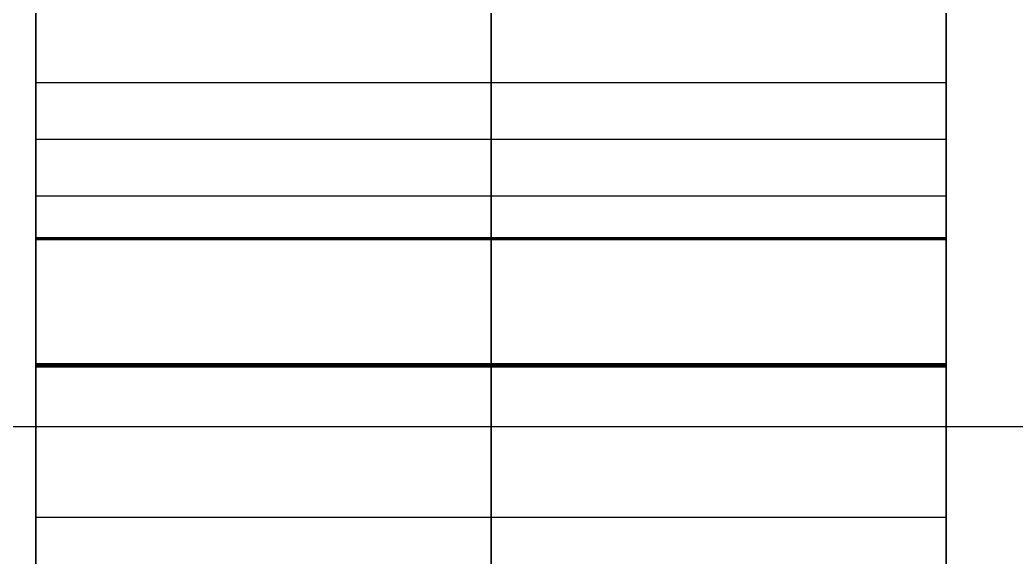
# Model space of a CAD drawing. Header units: millimetres. Extents: x -85 to 1059, y -155 to 155.
# Drawn here: x 1000.39 to 1007.5, y -30.93 to -27.09 of the extents above; entities that cross this region are included whole.
import ezdxf

# ---------------------------------------------------------------- set-up
doc = ezdxf.new("R2010")
doc.units = ezdxf.units.MM
doc.header["$MEASUREMENT"] = 0
doc.layers.add('Default', color=7, linetype='Continuous', true_color=0x000000)

msp = doc.modelspace()

# ---------------------------------------------------------------- linework, layer by layer
at = {"layer": 'Default'}
for points, degree, knots in [([(1000.5, 0.0018, 150.0005), (1000.5, 82.8446, 150.0005), (1000.5, 150.0018, 82.8432), (1000.5, 150.0018, 0.0004), (1000.5, 150.0018, -82.8427), (1000.5, 82.8446, -150), (1000.5, 0.0018, -150), (1000.5, -82.8411, -150), (1000.5, -149.9983, -82.8427), (1000.5, -149.9983, 0.0004), (1000.5, -149.9983, 82.8432), (1000.5, -82.8411, 150.0005), (1000.5, 0.0018, 150.0005)], 3, [-5, -5, -5, -5, -4, -4, -4, -3, -3, -3, -2, -2, -2, -1, -1, -1, -1]), ([(1000.5, 0.3488, 139.7504), (1000.5, -76.9709, 139.7504), (1000.5, -139.6511, 77.0702), (1000.5, -139.6511, -0.2498), (1000.5, -139.6511, -77.5699), (1000.5, -76.9709, -140.2497), (1000.5, 0.3488, -140.2497), (1000.5, 77.6689, -140.2497), (1000.5, 140.349, -77.5699), (1000.5, 140.349, -0.2498), (1000.5, 140.349, 77.0702), (1000.5, 77.6689, 139.7504), (1000.5, 0.3488, 139.7504)], 3, [20636, 20636, 20636, 20636, 20637, 20637, 20637, 20638, 20638, 20638, 20639, 20639, 20639, 20640, 20640, 20640, 20640]), ([(1007, 0.3488, 139.7504), (1007, -76.9709, 139.7504), (1007, -139.6511, 77.0702), (1007, -139.6511, -0.2498), (1007, -139.6511, -77.5699), (1007, -76.9709, -140.2497), (1007, 0.3488, -140.2497), (1007, 77.6689, -140.2497), (1007, 140.349, -77.5699), (1007, 140.349, -0.2498), (1007, 140.349, 77.0702), (1007, 77.6689, 139.7504), (1007, 0.3488, 139.7504)], 3, [20636, 20636, 20636, 20636, 20637, 20637, 20637, 20638, 20638, 20638, 20639, 20639, 20639, 20640, 20640, 20640, 20640]), ([(1000.5, 0.0018, 140.0004), (1000.5, -77.318, 140.0004), (1000.5, -139.9981, 77.3202), (1000.5, -139.9981, 0.0002), (1000.5, -139.9981, -77.3199), (1000.5, -77.318, -139.9997), (1000.5, 0.0018, -139.9997), (1000.5, 77.3215, -139.9997), (1000.5, 140.002, -77.3199), (1000.5, 140.002, 0.0002), (1000.5, 140.002, 77.3202), (1000.5, 77.3215, 140.0004), (1000.5, 0.0018, 140.0004)], 3, [-1, -1, -1, -1, 0, 0, 0, 1, 1, 1, 2, 2, 2, 3, 3, 3, 3]), ([(1003.75, 0.0018, 140.0004), (1003.75, -77.318, 140.0004), (1003.75, -139.9981, 77.3202), (1003.75, -139.9981, 0.0002), (1003.75, -139.9981, -77.3199), (1003.75, -77.318, -139.9997), (1003.75, 0.0018, -139.9997), (1003.75, 77.3215, -139.9997), (1003.75, 140.002, -77.3199), (1003.75, 140.002, 0.0002), (1003.75, 140.002, 77.3202), (1003.75, 77.3215, 140.0004), (1003.75, 0.0018, 140.0004)], 3, [-1, -1, -1, -1, 0, 0, 0, 1, 1, 1, 2, 2, 2, 3, 3, 3, 3]), ([(1007, 0.0018, 140.0004), (1007, -77.318, 140.0004), (1007, -139.9981, 77.3202), (1007, -139.9981, 0.0002), (1007, -139.9981, -77.3199), (1007, -77.318, -139.9997), (1007, 0.0018, -139.9997), (1007, 77.3215, -139.9997), (1007, 140.002, -77.3199), (1007, 140.002, 0.0002), (1007, 140.002, 77.3202), (1007, 77.3215, 140.0004), (1007, 0.0018, 140.0004)], 3, [-1, -1, -1, -1, 0, 0, 0, 1, 1, 1, 2, 2, 2, 3, 3, 3, 3]), ([(1007, 124.0322, 15.6482), (1007, 116.3332, 77.2989), (1007, 63.7379, 125.0004), (1007, 0.0019, 125.0004), (1007, -17.5054, 125.0004), (1007, -34.1724, 121.4011), (1007, -49.2988, 114.9022)], 3, [595.378082, 595.378082, 595.378082, 595.378082, 596.378082, 596.378082, 596.378082, 597.378082, 597.378082, 597.378082, 597.378082]), ([(1007, -49.627, -114.76), (1007, -34.4135, -121.3481), (1007, -17.6322, -124.9994), (1007, 0.0018, -124.9994), (1007, 63.676, -124.9994), (1007, 116.2304, -77.3892), (1007, 124.0095, -15.8252)], 3, [1200.555169, 1200.555169, 1200.555169, 1200.555169, 1201.555169, 1201.555169, 1201.555169, 1202.555169, 1202.555169, 1202.555169, 1202.555169]), ([(1000.5, -26.5071, -150.8526), (1000.5, -26.5261, -150.8887), (1000.5, -26.5452, -150.9249), (1000.5, -26.5676, -150.9672), (1000.5, -26.59, -151.0096), (1000.5, -26.6127, -151.0519), (1000.5, -26.6355, -151.0942), (1000.5, -26.6586, -151.1371), (1000.5, -26.6817, -151.1799), (1000.5, -26.7048, -151.2228), (1000.5, -26.7279, -151.2657), (1000.5, -26.7514, -151.3089), (1000.5, -26.7748, -151.3521), (1000.5, -26.7985, -151.3957), (1000.5, -26.8221, -151.4392), (1000.5, -26.8459, -151.4828), (1000.5, -26.8697, -151.5264), (1000.5, -26.8939, -151.5703), (1000.5, -26.9181, -151.6142), (1000.5, -26.9426, -151.6583), (1000.5, -26.9671, -151.7024), (1000.5, -26.9914, -151.7467), (1000.5, -27.0158, -151.791), (1000.5, -27.0408, -151.8354), (1000.5, -27.0659, -151.8799), (1000.5, -27.0909, -151.9245), (1000.5, -27.116, -151.9691), (1000.5, -27.1412, -152.0141), (1000.5, -27.1664, -152.0591), (1000.5, -27.1922, -152.1042), (1000.5, -27.2179, -152.1494), (1000.5, -27.2435, -152.1947), (1000.5, -27.2691, -152.24), (1000.5, -27.2954, -152.2856), (1000.5, -27.3216, -152.3311), (1000.5, -27.3478, -152.3769), (1000.5, -27.3739, -152.4228), (1000.5, -27.4003, -152.4686), (1000.5, -27.4268, -152.5145), (1000.5, -27.4538, -152.5607), (1000.5, -27.4807, -152.6069), (1000.5, -27.5076, -152.6533), (1000.5, -27.5344, -152.6997), (1000.5, -27.5391, -152.7078), (1000.5, -27.5439, -152.7159)], 2, [10966, 10966, 10966, 10967, 10967, 10968, 10968, 10969, 10969, 10970, 10970, 10971, 10971, 10972, 10972, 10973, 10973, 10974, 10974, 10975, 10975, 10976, 10976, 10977, 10977, 10978, 10978, 10979, 10979, 10980, 10980, 10981, 10981, 10982, 10982, 10983, 10983, 10984, 10984, 10985, 10985, 10986, 10986, 10987, 10987, 10988, 10988, 10988]), ([(1000.5, -27.5439, 152.2163), (1000.5, -27.5391, 152.2081), (1000.5, -27.5344, 152.1998), (1000.5, -27.5076, 152.1537), (1000.5, -27.4807, 152.1077), (1000.5, -27.4538, 152.0615), (1000.5, -27.4268, 152.0153), (1000.5, -27.4003, 151.9691), (1000.5, -27.3739, 151.9228), (1000.5, -27.3478, 151.8772), (1000.5, -27.3216, 151.8315), (1000.5, -27.2954, 151.786), (1000.5, -27.2691, 151.7405), (1000.5, -27.2435, 151.6949), (1000.5, -27.2179, 151.6494), (1000.5, -27.1922, 151.6043), (1000.5, -27.1664, 151.5591), (1000.5, -27.1412, 151.5143), (1000.5, -27.116, 151.4695), (1000.5, -27.0909, 151.4247), (1000.5, -27.0659, 151.3799), (1000.5, -27.0408, 151.3355), (1000.5, -27.0158, 151.291), (1000.5, -26.9914, 151.2469), (1000.5, -26.9671, 151.2028), (1000.5, -26.9426, 151.1587), (1000.5, -26.9181, 151.1146), (1000.5, -26.8939, 151.0705), (1000.5, -26.8697, 151.0264), (1000.5, -26.8459, 150.983), (1000.5, -26.8221, 150.9396), (1000.5, -26.7985, 150.8963), (1000.5, -26.7748, 150.8529), (1000.5, -26.7514, 150.8095), (1000.5, -26.7279, 150.7661), (1000.5, -26.7048, 150.7234), (1000.5, -26.6817, 150.6807), (1000.5, -26.6586, 150.6377), (1000.5, -26.6355, 150.5946), (1000.5, -26.6127, 150.5521), (1000.5, -26.59, 150.5096), (1000.5, -26.5676, 150.4673), (1000.5, -26.5452, 150.4249), (1000.5, -26.5261, 150.3891), (1000.5, -26.5071, 150.3533)], 2, [20102, 20102, 20102, 20103, 20103, 20104, 20104, 20105, 20105, 20106, 20106, 20107, 20107, 20108, 20108, 20109, 20109, 20110, 20110, 20111, 20111, 20112, 20112, 20113, 20113, 20114, 20114, 20115, 20115, 20116, 20116, 20117, 20117, 20118, 20118, 20119, 20119, 20120, 20120, 20121, 20121, 20122, 20122, 20123, 20123, 20124, 20124, 20124]), ([(1007, -26.5071, -150.8526), (1007, -26.5261, -150.8887), (1007, -26.5452, -150.9249), (1007, -26.5676, -150.9672), (1007, -26.59, -151.0096), (1007, -26.6127, -151.0519), (1007, -26.6355, -151.0942), (1007, -26.6586, -151.1371), (1007, -26.6817, -151.1799), (1007, -26.7048, -151.2228), (1007, -26.7279, -151.2657), (1007, -26.7514, -151.3089), (1007, -26.7748, -151.3521), (1007, -26.7985, -151.3957), (1007, -26.8221, -151.4392), (1007, -26.8459, -151.4828), (1007, -26.8697, -151.5264), (1007, -26.8939, -151.5703), (1007, -26.9181, -151.6142), (1007, -26.9426, -151.6583), (1007, -26.9671, -151.7024), (1007, -26.9914, -151.7467), (1007, -27.0158, -151.791), (1007, -27.0408, -151.8354), (1007, -27.0659, -151.8799), (1007, -27.0909, -151.9245), (1007, -27.116, -151.9691), (1007, -27.1412, -152.0141), (1007, -27.1664, -152.0591), (1007, -27.1922, -152.1042), (1007, -27.2179, -152.1494), (1007, -27.2435, -152.1947), (1007, -27.2691, -152.24), (1007, -27.2954, -152.2856), (1007, -27.3216, -152.3311), (1007, -27.3478, -152.3769), (1007, -27.3739, -152.4228), (1007, -27.4003, -152.4686), (1007, -27.4268, -152.5145), (1007, -27.4538, -152.5607), (1007, -27.4807, -152.6069), (1007, -27.5076, -152.6533), (1007, -27.5344, -152.6997), (1007, -27.5391, -152.7078), (1007, -27.5439, -152.7159)], 2, [10966, 10966, 10966, 10967, 10967, 10968, 10968, 10969, 10969, 10970, 10970, 10971, 10971, 10972, 10972, 10973, 10973, 10974, 10974, 10975, 10975, 10976, 10976, 10977, 10977, 10978, 10978, 10979, 10979, 10980, 10980, 10981, 10981, 10982, 10982, 10983, 10983, 10984, 10984, 10985, 10985, 10986, 10986, 10987, 10987, 10988, 10988, 10988]), ([(1007, -27.5439, 152.2163), (1007, -27.5391, 152.2081), (1007, -27.5344, 152.1998), (1007, -27.5076, 152.1537), (1007, -27.4807, 152.1077), (1007, -27.4538, 152.0615), (1007, -27.4268, 152.0153), (1007, -27.4003, 151.9691), (1007, -27.3739, 151.9228), (1007, -27.3478, 151.8772), (1007, -27.3216, 151.8315), (1007, -27.2954, 151.786), (1007, -27.2691, 151.7405), (1007, -27.2435, 151.6949), (1007, -27.2179, 151.6494), (1007, -27.1922, 151.6043), (1007, -27.1664, 151.5591), (1007, -27.1412, 151.5143), (1007, -27.116, 151.4695), (1007, -27.0909, 151.4247), (1007, -27.0659, 151.3799), (1007, -27.0408, 151.3355), (1007, -27.0158, 151.291), (1007, -26.9914, 151.2469), (1007, -26.9671, 151.2028), (1007, -26.9426, 151.1587), (1007, -26.9181, 151.1146), (1007, -26.8939, 151.0705), (1007, -26.8697, 151.0264), (1007, -26.8459, 150.983), (1007, -26.8221, 150.9396), (1007, -26.7985, 150.8963), (1007, -26.7748, 150.8529), (1007, -26.7514, 150.8095), (1007, -26.7279, 150.7661), (1007, -26.7048, 150.7234), (1007, -26.6817, 150.6807), (1007, -26.6586, 150.6377), (1007, -26.6355, 150.5946), (1007, -26.6127, 150.5521), (1007, -26.59, 150.5096), (1007, -26.5676, 150.4673), (1007, -26.5452, 150.4249), (1007, -26.5261, 150.3891), (1007, -26.5071, 150.3533)], 2, [20102, 20102, 20102, 20103, 20103, 20104, 20104, 20105, 20105, 20106, 20106, 20107, 20107, 20108, 20108, 20109, 20109, 20110, 20110, 20111, 20111, 20112, 20112, 20113, 20113, 20114, 20114, 20115, 20115, 20116, 20116, 20117, 20117, 20118, 20118, 20119, 20119, 20120, 20120, 20121, 20121, 20122, 20122, 20123, 20123, 20124, 20124, 20124]), ([(1000.5, -28.3528, -152.5657), (1000.5, -28.3544, -152.5565), (1000.5, -28.356, -152.5473), (1000.5, -28.3646, -152.4942), (1000.5, -28.3733, -152.4411), (1000.5, -28.3816, -152.3886), (1000.5, -28.3899, -152.336), (1000.5, -28.3981, -152.2834), (1000.5, -28.4064, -152.2309), (1000.5, -28.4146, -152.1788), (1000.5, -28.4227, -152.1268), (1000.5, -28.4308, -152.0749), (1000.5, -28.4389, -152.0231), (1000.5, -28.4467, -151.9714), (1000.5, -28.4544, -151.9197), (1000.5, -28.462, -151.8684), (1000.5, -28.4696, -151.8171), (1000.5, -28.477, -151.7661), (1000.5, -28.4844, -151.7151), (1000.5, -28.4918, -151.6645), (1000.5, -28.4992, -151.6139), (1000.5, -28.5064, -151.5634), (1000.5, -28.5137, -151.513), (1000.5, -28.5207, -151.4625), (1000.5, -28.5278, -151.4121), (1000.5, -28.5347, -151.3623), (1000.5, -28.5416, -151.3126), (1000.5, -28.5484, -151.263), (1000.5, -28.5553, -151.2135), (1000.5, -28.5618, -151.1643), (1000.5, -28.5684, -151.115), (1000.5, -28.5749, -151.0658), (1000.5, -28.5814, -151.0166), (1000.5, -28.5878, -150.9681), (1000.5, -28.5941, -150.9196), (1000.5, -28.6003, -150.8709), (1000.5, -28.6065, -150.8222), (1000.5, -28.6125, -150.7743), (1000.5, -28.6185, -150.7263), (1000.5, -28.6246, -150.6785), (1000.5, -28.6308, -150.6307), (1000.5, -28.6364, -150.583), (1000.5, -28.6421, -150.5354), (1000.5, -28.6469, -150.495), (1000.5, -28.6516, -150.4546)], 2, [10990, 10990, 10990, 10991, 10991, 10992, 10992, 10993, 10993, 10994, 10994, 10995, 10995, 10996, 10996, 10997, 10997, 10998, 10998, 10999, 10999, 11000, 11000, 11001, 11001, 11002, 11002, 11003, 11003, 11004, 11004, 11005, 11005, 11006, 11006, 11007, 11007, 11008, 11008, 11009, 11009, 11010, 11010, 11011, 11011, 11012, 11012, 11012]), ([(1000.5, -28.6516, 149.955), (1000.5, -28.6469, 149.9954), (1000.5, -28.6421, 150.0358), (1000.5, -28.6364, 150.0833), (1000.5, -28.6308, 150.1307), (1000.5, -28.6246, 150.1787), (1000.5, -28.6185, 150.2267), (1000.5, -28.6125, 150.2748), (1000.5, -28.6065, 150.323), (1000.5, -28.6003, 150.3713), (1000.5, -28.5941, 150.4197), (1000.5, -28.5878, 150.4685), (1000.5, -28.5814, 150.5174), (1000.5, -28.5749, 150.5662), (1000.5, -28.5684, 150.6151), (1000.5, -28.5618, 150.6645), (1000.5, -28.5553, 150.7139), (1000.5, -28.5484, 150.7634), (1000.5, -28.5416, 150.813), (1000.5, -28.5347, 150.8629), (1000.5, -28.5278, 150.9128), (1000.5, -28.5207, 150.9631), (1000.5, -28.5137, 151.0134), (1000.5, -28.5064, 151.0636), (1000.5, -28.4992, 151.1139), (1000.5, -28.4918, 151.1645), (1000.5, -28.4844, 151.2152), (1000.5, -28.477, 151.2661), (1000.5, -28.4696, 151.3171), (1000.5, -28.462, 151.3684), (1000.5, -28.4544, 151.4198), (1000.5, -28.4467, 151.4715), (1000.5, -28.4389, 151.5231), (1000.5, -28.4308, 151.5752), (1000.5, -28.4227, 151.6272), (1000.5, -28.4146, 151.6792), (1000.5, -28.4064, 151.7313), (1000.5, -28.3981, 151.7837), (1000.5, -28.3899, 151.8361), (1000.5, -28.3816, 151.8888), (1000.5, -28.3733, 151.9415), (1000.5, -28.3646, 151.9946), (1000.5, -28.356, 152.0477), (1000.5, -28.3544, 152.0571), (1000.5, -28.3528, 152.0664)], 2, [20078, 20078, 20078, 20079, 20079, 20080, 20080, 20081, 20081, 20082, 20082, 20083, 20083, 20084, 20084, 20085, 20085, 20086, 20086, 20087, 20087, 20088, 20088, 20089, 20089, 20090, 20090, 20091, 20091, 20092, 20092, 20093, 20093, 20094, 20094, 20095, 20095, 20096, 20096, 20097, 20097, 20098, 20098, 20099, 20099, 20100, 20100, 20100]), ([(1007, -28.3528, -152.5657), (1007, -28.3544, -152.5565), (1007, -28.356, -152.5473), (1007, -28.3646, -152.4942), (1007, -28.3733, -152.4411), (1007, -28.3816, -152.3886), (1007, -28.3899, -152.336), (1007, -28.3981, -152.2834), (1007, -28.4064, -152.2309), (1007, -28.4146, -152.1788), (1007, -28.4227, -152.1268), (1007, -28.4308, -152.0749), (1007, -28.4389, -152.0231), (1007, -28.4467, -151.9714), (1007, -28.4544, -151.9197), (1007, -28.462, -151.8684), (1007, -28.4696, -151.8171), (1007, -28.477, -151.7661), (1007, -28.4844, -151.7151), (1007, -28.4918, -151.6645), (1007, -28.4992, -151.6139), (1007, -28.5064, -151.5634), (1007, -28.5137, -151.513), (1007, -28.5207, -151.4625), (1007, -28.5278, -151.4121), (1007, -28.5347, -151.3623), (1007, -28.5416, -151.3126), (1007, -28.5484, -151.263), (1007, -28.5553, -151.2135), (1007, -28.5618, -151.1643), (1007, -28.5684, -151.115), (1007, -28.5749, -151.0658), (1007, -28.5814, -151.0166), (1007, -28.5878, -150.9681), (1007, -28.5941, -150.9196), (1007, -28.6003, -150.8709), (1007, -28.6065, -150.8222), (1007, -28.6125, -150.7743), (1007, -28.6185, -150.7263), (1007, -28.6246, -150.6785), (1007, -28.6308, -150.6307), (1007, -28.6364, -150.583), (1007, -28.6421, -150.5354), (1007, -28.6469, -150.495), (1007, -28.6516, -150.4546)], 2, [10990, 10990, 10990, 10991, 10991, 10992, 10992, 10993, 10993, 10994, 10994, 10995, 10995, 10996, 10996, 10997, 10997, 10998, 10998, 10999, 10999, 11000, 11000, 11001, 11001, 11002, 11002, 11003, 11003, 11004, 11004, 11005, 11005, 11006, 11006, 11007, 11007, 11008, 11008, 11009, 11009, 11010, 11010, 11011, 11011, 11012, 11012, 11012]), ([(1007, -28.6516, 149.955), (1007, -28.6469, 149.9954), (1007, -28.6421, 150.0358), (1007, -28.6364, 150.0833), (1007, -28.6308, 150.1307), (1007, -28.6246, 150.1787), (1007, -28.6185, 150.2267), (1007, -28.6125, 150.2748), (1007, -28.6065, 150.323), (1007, -28.6003, 150.3713), (1007, -28.5941, 150.4197), (1007, -28.5878, 150.4685), (1007, -28.5814, 150.5174), (1007, -28.5749, 150.5662), (1007, -28.5684, 150.6151), (1007, -28.5618, 150.6645), (1007, -28.5553, 150.7139), (1007, -28.5484, 150.7634), (1007, -28.5416, 150.813), (1007, -28.5347, 150.8629), (1007, -28.5278, 150.9128), (1007, -28.5207, 150.9631), (1007, -28.5137, 151.0134), (1007, -28.5064, 151.0636), (1007, -28.4992, 151.1139), (1007, -28.4918, 151.1645), (1007, -28.4844, 151.2152), (1007, -28.477, 151.2661), (1007, -28.4696, 151.3171), (1007, -28.462, 151.3684), (1007, -28.4544, 151.4198), (1007, -28.4467, 151.4715), (1007, -28.4389, 151.5231), (1007, -28.4308, 151.5752), (1007, -28.4227, 151.6272), (1007, -28.4146, 151.6792), (1007, -28.4064, 151.7313), (1007, -28.3981, 151.7837), (1007, -28.3899, 151.8361), (1007, -28.3816, 151.8888), (1007, -28.3733, 151.9415), (1007, -28.3646, 151.9946), (1007, -28.356, 152.0477), (1007, -28.3544, 152.0571), (1007, -28.3528, 152.0664)], 2, [20078, 20078, 20078, 20079, 20079, 20080, 20080, 20081, 20081, 20082, 20082, 20083, 20083, 20084, 20084, 20085, 20085, 20086, 20086, 20087, 20087, 20088, 20088, 20089, 20089, 20090, 20090, 20091, 20091, 20092, 20092, 20093, 20093, 20094, 20094, 20095, 20095, 20096, 20096, 20097, 20097, 20098, 20098, 20099, 20099, 20100, 20100, 20100]), ([(1000.5, -28.6516, -150.4546), (1000.5, -28.6521, -150.4516), (1000.5, -28.6527, -150.4486), (1000.5, -28.6532, -150.4458), (1000.5, -28.6537, -150.443)], 2, [11012, 11012, 11012, 11013, 11013, 11014, 11014, 11014]), ([(1000.5, -28.6537, 149.9434), (1000.5, -28.6532, 149.9462), (1000.5, -28.6527, 149.949), (1000.5, -28.6521, 149.952), (1000.5, -28.6516, 149.955)], 2, [20076, 20076, 20076, 20077, 20077, 20078, 20078, 20078]), ([(1000.5, -28.6562, 149.9346), (1000.5, -28.6557, 149.9365), (1000.5, -28.6551, 149.9385), (1000.5, -28.6544, 149.9409), (1000.5, -28.6537, 149.9434)], 2, [20074, 20074, 20074, 20075, 20075, 20076, 20076, 20076]), ([(1000.5, -28.6594, 149.9282), (1000.5, -28.6587, 149.9296), (1000.5, -28.658, 149.9311), (1000.5, -28.6571, 149.9328), (1000.5, -28.6562, 149.9346)], 2, [20072, 20072, 20072, 20073, 20073, 20074, 20074, 20074]), ([(1000.5, -28.665, -150.4229), (1000.5, -28.8097, -150.3948), (1000.5, -28.9543, -150.3668), (1000.5, -29.1074, -150.3368), (1000.5, -29.2605, -150.3068), (1000.5, -29.405, -150.2779), (1000.5, -29.5494, -150.249)], 2, [11021, 11021, 11021, 11022, 11022, 11023, 11023, 11024, 11024, 11024]), ([(1000.5, -29.5494, 149.7494), (1000.5, -29.405, 149.7781), (1000.5, -29.2605, 149.8069), (1000.5, -29.1074, 149.8369), (1000.5, -28.9543, 149.8668), (1000.5, -28.8097, 149.8949), (1000.5, -28.665, 149.9229)], 2, [20066, 20066, 20066, 20067, 20067, 20068, 20068, 20069, 20069, 20069]), ([(1007, -28.6516, -150.4546), (1007, -28.6521, -150.4516), (1007, -28.6527, -150.4486), (1007, -28.6532, -150.4458), (1007, -28.6537, -150.443)], 2, [11012, 11012, 11012, 11013, 11013, 11014, 11014, 11014]), ([(1007, -28.6537, 149.9434), (1007, -28.6532, 149.9462), (1007, -28.6527, 149.949), (1007, -28.6521, 149.952), (1007, -28.6516, 149.955)], 2, [20076, 20076, 20076, 20077, 20077, 20078, 20078, 20078]), ([(1007, -28.6562, 149.9346), (1007, -28.6557, 149.9365), (1007, -28.6551, 149.9385), (1007, -28.6544, 149.9409), (1007, -28.6537, 149.9434)], 2, [20074, 20074, 20074, 20075, 20075, 20076, 20076, 20076]), ([(1007, -28.6594, 149.9282), (1007, -28.6587, 149.9296), (1007, -28.658, 149.9311), (1007, -28.6571, 149.9328), (1007, -28.6562, 149.9346)], 2, [20072, 20072, 20072, 20073, 20073, 20074, 20074, 20074]), ([(1007, -28.665, -150.4229), (1007, -28.8097, -150.3948), (1007, -28.9543, -150.3668), (1007, -29.1074, -150.3368), (1007, -29.2605, -150.3068), (1007, -29.405, -150.2779), (1007, -29.5494, -150.249)], 2, [11021, 11021, 11021, 11022, 11022, 11023, 11023, 11024, 11024, 11024]), ([(1007, -29.5494, 149.7494), (1007, -29.405, 149.7781), (1007, -29.2605, 149.8069), (1007, -29.1074, 149.8369), (1007, -28.9543, 149.8668), (1007, -28.8097, 149.8949), (1007, -28.665, 149.9229)], 2, [20066, 20066, 20066, 20067, 20067, 20068, 20068, 20069, 20069, 20069]), ([(1000.5, -29.5568, -150.2514), (1000.5, -29.5579, -150.2525), (1000.5, -29.559, -150.2536), (1000.5, -29.5604, -150.255), (1000.5, -29.5618, -150.2564)], 2, [11027, 11027, 11027, 11028, 11028, 11029, 11029, 11029]), ([(1000.5, -29.5618, 149.7568), (1000.5, -29.5604, 149.7554), (1000.5, -29.559, 149.754), (1000.5, -29.5579, 149.7529), (1000.5, -29.5568, 149.7518)], 2, [20061, 20061, 20061, 20062, 20062, 20063, 20063, 20063]), ([(1000.5, -29.5618, -150.2564), (1000.5, -29.5632, -150.2581), (1000.5, -29.5646, -150.2599), (1000.5, -29.5662, -150.2618), (1000.5, -29.5678, -150.2638)], 2, [11029, 11029, 11029, 11030, 11030, 11031, 11031, 11031]), ([(1000.5, -30.648, 151.6156), (1000.5, -30.6432, 151.6076), (1000.5, -30.6385, 151.5997), (1000.5, -30.6106, 151.5538), (1000.5, -30.5827, 151.508), (1000.5, -30.555, 151.4623), (1000.5, -30.5273, 151.4166), (1000.5, -30.4996, 151.3711), (1000.5, -30.472, 151.3256), (1000.5, -30.445, 151.2804), (1000.5, -30.418, 151.2353), (1000.5, -30.391, 151.1905), (1000.5, -30.364, 151.1457), (1000.5, -30.3372, 151.1005), (1000.5, -30.3104, 151.0554), (1000.5, -30.2839, 151.0109), (1000.5, -30.2575, 150.9665), (1000.5, -30.2312, 150.922), (1000.5, -30.2049, 150.8776), (1000.5, -30.179, 150.8335), (1000.5, -30.153, 150.7894), (1000.5, -30.1273, 150.7453), (1000.5, -30.1015, 150.7012), (1000.5, -30.0761, 150.6574), (1000.5, -30.0507, 150.6137), (1000.5, -30.0253, 150.5701), (1000.5, -29.9999, 150.5265), (1000.5, -29.9751, 150.4833), (1000.5, -29.9502, 150.4401), (1000.5, -29.9253, 150.3969), (1000.5, -29.9005, 150.3537), (1000.5, -29.8759, 150.3108), (1000.5, -29.8514, 150.268), (1000.5, -29.8272, 150.2253), (1000.5, -29.8031, 150.1826), (1000.5, -29.7789, 150.1399), (1000.5, -29.7548, 150.0972), (1000.5, -29.7309, 150.0551), (1000.5, -29.7071, 150.0129), (1000.5, -29.6837, 149.9709), (1000.5, -29.6602, 149.9289), (1000.5, -29.6367, 149.887), (1000.5, -29.6133, 149.845), (1000.5, -29.5919, 149.8069), (1000.5, -29.5706, 149.7688)], 2, [20035, 20035, 20035, 20036.045455, 20036.045455, 20037.090909, 20037.090909, 20038.136364, 20038.136364, 20039.181818, 20039.181818, 20040.227273, 20040.227273, 20041.272727, 20041.272727, 20042.318182, 20042.318182, 20043.363636, 20043.363636, 20044.409091, 20044.409091, 20045.454545, 20045.454545, 20046.5, 20046.5, 20047.545455, 20047.545455, 20048.590909, 20048.590909, 20049.636364, 20049.636364, 20050.681818, 20050.681818, 20051.727273, 20051.727273, 20052.772727, 20052.772727, 20053.818182, 20053.818182, 20054.863636, 20054.863636, 20055.909091, 20055.909091, 20056.954545, 20056.954545, 20058, 20058, 20058]), ([(1000.5, -29.5734, -150.2737), (1000.5, -29.5934, -150.3091), (1000.5, -29.6133, -150.3446), (1000.5, -29.6367, -150.3864), (1000.5, -29.6602, -150.4282), (1000.5, -29.6837, -150.4705), (1000.5, -29.7071, -150.5128), (1000.5, -29.7309, -150.555), (1000.5, -29.7548, -150.5972), (1000.5, -29.7789, -150.6397), (1000.5, -29.8031, -150.6822), (1000.5, -29.8272, -150.7249), (1000.5, -29.8514, -150.7676), (1000.5, -29.8759, -150.8104), (1000.5, -29.9005, -150.8533), (1000.5, -29.9253, -150.8965), (1000.5, -29.9502, -150.9397), (1000.5, -29.9751, -150.9831), (1000.5, -29.9999, -151.0265), (1000.5, -30.0253, -151.0701), (1000.5, -30.0507, -151.1136), (1000.5, -30.0761, -151.1574), (1000.5, -30.1015, -151.2011), (1000.5, -30.1273, -151.245), (1000.5, -30.153, -151.289), (1000.5, -30.179, -151.3332), (1000.5, -30.2049, -151.3775), (1000.5, -30.2312, -151.422), (1000.5, -30.2575, -151.4664), (1000.5, -30.2839, -151.511), (1000.5, -30.3104, -151.5557), (1000.5, -30.3372, -151.6005), (1000.5, -30.364, -151.6453), (1000.5, -30.391, -151.6901), (1000.5, -30.418, -151.7349), (1000.5, -30.445, -151.7802), (1000.5, -30.472, -151.8255), (1000.5, -30.4996, -151.8709), (1000.5, -30.5273, -151.9162), (1000.5, -30.555, -151.9619), (1000.5, -30.5827, -152.0076), (1000.5, -30.6106, -152.0534), (1000.5, -30.6385, -152.0993), (1000.5, -30.6432, -152.1072), (1000.5, -30.648, -152.1152)], 2, [11033, 11033, 11033, 11034, 11034, 11035, 11035, 11036, 11036, 11037, 11037, 11038, 11038, 11039, 11039, 11040, 11040, 11041, 11041, 11042, 11042, 11043, 11043, 11044, 11044, 11045, 11045, 11046, 11046, 11047, 11047, 11048, 11048, 11049, 11049, 11050, 11050, 11051, 11051, 11052, 11052, 11053, 11053, 11054, 11054, 11055, 11055, 11055]), ([(1007, -29.5568, -150.2514), (1007, -29.5579, -150.2525), (1007, -29.559, -150.2536), (1007, -29.5604, -150.255), (1007, -29.5618, -150.2564)], 2, [11027, 11027, 11027, 11028, 11028, 11029, 11029, 11029]), ([(1007, -29.5618, 149.7568), (1007, -29.5604, 149.7554), (1007, -29.559, 149.754), (1007, -29.5579, 149.7529), (1007, -29.5568, 149.7518)], 2, [20061, 20061, 20061, 20062, 20062, 20063, 20063, 20063]), ([(1007, -29.5618, -150.2564), (1007, -29.5632, -150.2581), (1007, -29.5646, -150.2599), (1007, -29.5662, -150.2618), (1007, -29.5678, -150.2638)], 2, [11029, 11029, 11029, 11030, 11030, 11031, 11031, 11031]), ([(1007, -30.648, 151.6156), (1007, -30.6432, 151.6076), (1007, -30.6385, 151.5997), (1007, -30.6106, 151.5538), (1007, -30.5827, 151.508), (1007, -30.555, 151.4623), (1007, -30.5273, 151.4166), (1007, -30.4996, 151.3711), (1007, -30.472, 151.3256), (1007, -30.445, 151.2804), (1007, -30.418, 151.2353), (1007, -30.391, 151.1905), (1007, -30.364, 151.1457), (1007, -30.3372, 151.1005), (1007, -30.3104, 151.0554), (1007, -30.2839, 151.0109), (1007, -30.2575, 150.9665), (1007, -30.2312, 150.922), (1007, -30.2049, 150.8776), (1007, -30.179, 150.8335), (1007, -30.153, 150.7894), (1007, -30.1273, 150.7453), (1007, -30.1015, 150.7012), (1007, -30.0761, 150.6574), (1007, -30.0507, 150.6137), (1007, -30.0253, 150.5701), (1007, -29.9999, 150.5265), (1007, -29.9751, 150.4833), (1007, -29.9502, 150.4401), (1007, -29.9253, 150.3969), (1007, -29.9005, 150.3537), (1007, -29.8759, 150.3108), (1007, -29.8514, 150.268), (1007, -29.8272, 150.2253), (1007, -29.8031, 150.1826), (1007, -29.7789, 150.1399), (1007, -29.7548, 150.0972), (1007, -29.7309, 150.0551), (1007, -29.7071, 150.0129), (1007, -29.6837, 149.9709), (1007, -29.6602, 149.9289), (1007, -29.6367, 149.887), (1007, -29.6133, 149.845), (1007, -29.5919, 149.8069), (1007, -29.5706, 149.7688)], 2, [20035, 20035, 20035, 20036.045455, 20036.045455, 20037.090909, 20037.090909, 20038.136364, 20038.136364, 20039.181818, 20039.181818, 20040.227273, 20040.227273, 20041.272727, 20041.272727, 20042.318182, 20042.318182, 20043.363636, 20043.363636, 20044.409091, 20044.409091, 20045.454545, 20045.454545, 20046.5, 20046.5, 20047.545455, 20047.545455, 20048.590909, 20048.590909, 20049.636364, 20049.636364, 20050.681818, 20050.681818, 20051.727273, 20051.727273, 20052.772727, 20052.772727, 20053.818182, 20053.818182, 20054.863636, 20054.863636, 20055.909091, 20055.909091, 20056.954545, 20056.954545, 20058, 20058, 20058]), ([(1007, -29.5734, -150.2737), (1007, -29.5934, -150.3091), (1007, -29.6133, -150.3446), (1007, -29.6367, -150.3864), (1007, -29.6602, -150.4282), (1007, -29.6837, -150.4705), (1007, -29.7071, -150.5128), (1007, -29.7309, -150.555), (1007, -29.7548, -150.5972), (1007, -29.7789, -150.6397), (1007, -29.8031, -150.6822), (1007, -29.8272, -150.7249), (1007, -29.8514, -150.7676), (1007, -29.8759, -150.8104), (1007, -29.9005, -150.8533), (1007, -29.9253, -150.8965), (1007, -29.9502, -150.9397), (1007, -29.9751, -150.9831), (1007, -29.9999, -151.0265), (1007, -30.0253, -151.0701), (1007, -30.0507, -151.1136), (1007, -30.0761, -151.1574), (1007, -30.1015, -151.2011), (1007, -30.1273, -151.245), (1007, -30.153, -151.289), (1007, -30.179, -151.3332), (1007, -30.2049, -151.3775), (1007, -30.2312, -151.422), (1007, -30.2575, -151.4664), (1007, -30.2839, -151.511), (1007, -30.3104, -151.5557), (1007, -30.3372, -151.6005), (1007, -30.364, -151.6453), (1007, -30.391, -151.6901), (1007, -30.418, -151.7349), (1007, -30.445, -151.7802), (1007, -30.472, -151.8255), (1007, -30.4996, -151.8709), (1007, -30.5273, -151.9162), (1007, -30.555, -151.9619), (1007, -30.5827, -152.0076), (1007, -30.6106, -152.0534), (1007, -30.6385, -152.0993), (1007, -30.6432, -152.1072), (1007, -30.648, -152.1152)], 2, [11033, 11033, 11033, 11034, 11034, 11035, 11035, 11036, 11036, 11037, 11037, 11038, 11038, 11039, 11039, 11040, 11040, 11041, 11041, 11042, 11042, 11043, 11043, 11044, 11044, 11045, 11045, 11046, 11046, 11047, 11047, 11048, 11048, 11049, 11049, 11050, 11050, 11051, 11051, 11052, 11052, 11053, 11053, 11054, 11054, 11055, 11055, 11055])]:
    msp.add_open_spline(points, degree=degree, knots=knots, dxfattribs=at)
for points, degree in [([(1007, -49.8544, 114.6626), (1007, -32.5552, 84.6998), (1007, -15.2561, 54.737), (1007, 2.0431, 24.7742)], 3), ([(1007, 1.9703, -24.9234), (1007, -15.2051, -54.6721), (1007, -32.3804, -84.4208), (1007, -49.5558, -114.1694)], 3), ([(1007, -75.4122, -98.9819), (1007, -58.0687, -68.9419), (1007, -40.7252, -38.9018), (1007, -23.3817, -8.8617)], 3), ([(1007, -23.387, 8.8471), (1007, -40.8234, 39.0478), (1007, -58.2597, 69.2485), (1007, -75.6961, 99.4492)], 3), ([(1007, -27.5439, -152.7159), (1003.75, -27.5439, -152.7159), (1000.5, -27.5439, -152.7159)], 2), ([(1000.5, -27.5439, -152.7159), (1000.5, -27.7466, -152.6805), (1000.5, -27.9492, -152.645)], 2), ([(1007, -27.5439, 152.2163), (1003.75, -27.5439, 152.2163), (1000.5, -27.5439, 152.2163)], 2), ([(1000.5, -27.9492, 152.1454), (1000.5, -27.7466, 152.1809), (1000.5, -27.5439, 152.2163)], 2), ([(1007, -27.5439, -152.7159), (1007, -27.7466, -152.6805), (1007, -27.9492, -152.645)], 2), ([(1007, -27.9492, 152.1454), (1007, -27.7466, 152.1809), (1007, -27.5439, 152.2163)], 2), ([(1007, -27.9492, -152.645), (1003.75, -27.9492, -152.645), (1000.5, -27.9492, -152.645)], 2), ([(1000.5, -27.9492, -152.645), (1000.5, -28.151, -152.6053), (1000.5, -28.3528, -152.5657)], 2), ([(1007, -27.9492, 152.1454), (1003.75, -27.9492, 152.1454), (1000.5, -27.9492, 152.1454)], 2), ([(1000.5, -28.3528, 152.0664), (1000.5, -28.151, 152.1059), (1000.5, -27.9492, 152.1454)], 2), ([(1007, -27.9492, -152.645), (1007, -28.151, -152.6053), (1007, -28.3528, -152.5657)], 2), ([(1007, -28.3528, 152.0664), (1007, -28.151, 152.1059), (1007, -27.9492, 152.1454)], 2), ([(1007, -28.3528, -152.5657), (1003.75, -28.3528, -152.5657), (1000.5, -28.3528, -152.5657)], 2), ([(1007, -28.3528, 152.0664), (1003.75, -28.3528, 152.0664), (1000.5, -28.3528, 152.0664)], 2), ([(1007, -28.6516, -150.4546), (1003.75, -28.6516, -150.4546), (1000.5, -28.6516, -150.4546)], 2), ([(1007, -28.6516, 149.955), (1003.75, -28.6516, 149.955), (1000.5, -28.6516, 149.955)], 2), ([(1007, -28.6537, -150.443), (1003.75, -28.6537, -150.443), (1000.5, -28.6537, -150.443)], 2), ([(1000.5, -28.6537, -150.443), (1000.5, -28.6544, -150.4407), (1000.5, -28.6551, -150.4384)], 2), ([(1007, -28.6537, 149.9434), (1003.75, -28.6537, 149.9434), (1000.5, -28.6537, 149.9434)], 2), ([(1007, -28.6551, -150.4384), (1003.75, -28.6551, -150.4384), (1000.5, -28.6551, -150.4384)], 2), ([(1000.5, -28.6551, -150.4384), (1000.5, -28.6557, -150.4363), (1000.5, -28.6562, -150.4342)], 2), ([(1007, -28.6562, -150.4342), (1003.75, -28.6562, -150.4342), (1000.5, -28.6562, -150.4342)], 2), ([(1000.5, -28.6562, -150.4342), (1000.5, -28.6571, -150.4324), (1000.5, -28.658, -150.4306)], 2), ([(1007, -28.6562, 149.9346), (1003.75, -28.6562, 149.9346), (1000.5, -28.6562, 149.9346)], 2), ([(1007, -28.658, -150.4306), (1003.75, -28.658, -150.4306), (1000.5, -28.658, -150.4306)], 2), ([(1000.5, -28.658, -150.4306), (1000.5, -28.6587, -150.4291), (1000.5, -28.6594, -150.4275)], 2), ([(1007, -28.6594, -150.4275), (1003.75, -28.6594, -150.4275), (1000.5, -28.6594, -150.4275)], 2), ([(1000.5, -28.6594, -150.4275), (1000.5, -28.6601, -150.4264), (1000.5, -28.6608, -150.4254)], 2), ([(1007, -28.6594, 149.9282), (1003.75, -28.6594, 149.9282), (1000.5, -28.6594, 149.9282)], 2), ([(1000.5, -28.6608, 149.9258), (1000.5, -28.6601, 149.927), (1000.5, -28.6594, 149.9282)], 2), ([(1007, -28.6608, -150.4254), (1003.75, -28.6608, -150.4254), (1000.5, -28.6608, -150.4254)], 2), ([(1000.5, -28.6608, -150.4254), (1000.5, -28.6618, -150.4247), (1000.5, -28.6629, -150.4239)], 2), ([(1007, -28.6608, 149.9258), (1003.75, -28.6608, 149.9258), (1000.5, -28.6608, 149.9258)], 2), ([(1000.5, -28.6629, 149.924), (1000.5, -28.6618, 149.9249), (1000.5, -28.6608, 149.9258)], 2), ([(1007, -28.6629, -150.4239), (1003.75, -28.6629, -150.4239), (1000.5, -28.6629, -150.4239)], 2), ([(1000.5, -28.6629, -150.4239), (1000.5, -28.664, -150.4234), (1000.5, -28.665, -150.4229)], 2), ([(1007, -28.6629, 149.924), (1003.75, -28.6629, 149.924), (1000.5, -28.6629, 149.924)], 2), ([(1000.5, -28.665, 149.9229), (1000.5, -28.664, 149.9235), (1000.5, -28.6629, 149.924)], 2), ([(1007, -28.665, -150.4229), (1003.75, -28.665, -150.4229), (1000.5, -28.665, -150.4229)], 2), ([(1007, -28.665, 149.9229), (1003.75, -28.665, 149.9229), (1000.5, -28.665, 149.9229)], 2), ([(1007, -28.6537, -150.443), (1007, -28.6544, -150.4407), (1007, -28.6551, -150.4384)], 2), ([(1007, -28.6551, -150.4384), (1007, -28.6557, -150.4363), (1007, -28.6562, -150.4342)], 2), ([(1007, -28.6562, -150.4342), (1007, -28.6571, -150.4324), (1007, -28.658, -150.4306)], 2), ([(1007, -28.658, -150.4306), (1007, -28.6587, -150.4291), (1007, -28.6594, -150.4275)], 2), ([(1007, -28.6594, -150.4275), (1007, -28.6601, -150.4264), (1007, -28.6608, -150.4254)], 2), ([(1007, -28.6608, 149.9258), (1007, -28.6601, 149.927), (1007, -28.6594, 149.9282)], 2), ([(1007, -28.6608, -150.4254), (1007, -28.6618, -150.4247), (1007, -28.6629, -150.4239)], 2), ([(1007, -28.6629, 149.924), (1007, -28.6618, 149.9249), (1007, -28.6608, 149.9258)], 2), ([(1007, -28.6629, -150.4239), (1007, -28.664, -150.4234), (1007, -28.665, -150.4229)], 2), ([(1007, -28.665, 149.9229), (1007, -28.664, 149.9235), (1007, -28.6629, 149.924)], 2), ([(1007, -29.5494, -150.249), (1003.75, -29.5494, -150.249), (1000.5, -29.5494, -150.249)], 2), ([(1000.5, -29.5494, -150.249), (1000.5, -29.5507, -150.2491), (1000.5, -29.5519, -150.2493)], 2), ([(1007, -29.5494, 149.7494), (1003.75, -29.5494, 149.7494), (1000.5, -29.5494, 149.7494)], 2), ([(1000.5, -29.5519, 149.7497), (1000.5, -29.5507, 149.7495), (1000.5, -29.5494, 149.7494)], 2), ([(1007, -29.5519, -150.2493), (1003.75, -29.5519, -150.2493), (1000.5, -29.5519, -150.2493)], 2), ([(1000.5, -29.5519, -150.2493), (1000.5, -29.5531, -150.2497), (1000.5, -29.5544, -150.25)], 2), ([(1007, -29.5519, 149.7497), (1003.75, -29.5519, 149.7497), (1000.5, -29.5519, 149.7497)], 2), ([(1000.5, -29.5544, 149.7504), (1000.5, -29.5531, 149.7501), (1000.5, -29.5519, 149.7497)], 2), ([(1007, -29.5544, -150.25), (1003.75, -29.5544, -150.25), (1000.5, -29.5544, -150.25)], 2), ([(1000.5, -29.5544, -150.25), (1000.5, -29.5556, -150.2507), (1000.5, -29.5568, -150.2514)], 2), ([(1007, -29.5544, 149.7504), (1003.75, -29.5544, 149.7504), (1000.5, -29.5544, 149.7504)], 2), ([(1000.5, -29.5568, 149.7518), (1000.5, -29.5556, 149.7511), (1000.5, -29.5544, 149.7504)], 2), ([(1007, -29.5568, -150.2514), (1003.75, -29.5568, -150.2514), (1000.5, -29.5568, -150.2514)], 2), ([(1007, -29.5568, 149.7518), (1003.75, -29.5568, 149.7518), (1000.5, -29.5568, 149.7518)], 2), ([(1007, -29.5618, -150.2564), (1003.75, -29.5618, -150.2564), (1000.5, -29.5618, -150.2564)], 2), ([(1007, -29.5618, 149.7568), (1003.75, -29.5618, 149.7568), (1000.5, -29.5618, 149.7568)], 2), ([(1000.5, -29.5646, 149.76), (1000.5, -29.5632, 149.7584), (1000.5, -29.5618, 149.7568)], 2), ([(1007, -29.5646, 149.76), (1003.75, -29.5646, 149.76), (1000.5, -29.5646, 149.76)], 2), ([(1000.5, -29.5678, 149.7642), (1000.5, -29.5662, 149.7621), (1000.5, -29.5646, 149.76)], 2), ([(1007, -29.5678, -150.2638), (1003.75, -29.5678, -150.2638), (1000.5, -29.5678, -150.2638)], 2), ([(1000.5, -29.5678, -150.2638), (1000.5, -29.5692, -150.2661), (1000.5, -29.5706, -150.2684)], 2), ([(1007, -29.5678, 149.7642), (1003.75, -29.5678, 149.7642), (1000.5, -29.5678, 149.7642)], 2), ([(1000.5, -29.5706, 149.7688), (1000.5, -29.5692, 149.7665), (1000.5, -29.5678, 149.7642)], 2), ([(1007, -29.5706, -150.2684), (1003.75, -29.5706, -150.2684), (1000.5, -29.5706, -150.2684)], 2), ([(1000.5, -29.5706, -150.2684), (1000.5, -29.572, -150.271), (1000.5, -29.5734, -150.2737)], 2), ([(1007, -29.5706, 149.7688), (1003.75, -29.5706, 149.7688), (1000.5, -29.5706, 149.7688)], 2), ([(1007, -29.5734, -150.2737), (1003.75, -29.5734, -150.2737), (1000.5, -29.5734, -150.2737)], 2), ([(1007, -29.5494, -150.249), (1007, -29.5507, -150.2491), (1007, -29.5519, -150.2493)], 2), ([(1007, -29.5519, 149.7497), (1007, -29.5507, 149.7495), (1007, -29.5494, 149.7494)], 2), ([(1007, -29.5519, -150.2493), (1007, -29.5531, -150.2497), (1007, -29.5544, -150.25)], 2), ([(1007, -29.5544, 149.7504), (1007, -29.5531, 149.7501), (1007, -29.5519, 149.7497)], 2), ([(1007, -29.5544, -150.25), (1007, -29.5556, -150.2507), (1007, -29.5568, -150.2514)], 2), ([(1007, -29.5568, 149.7518), (1007, -29.5556, 149.7511), (1007, -29.5544, 149.7504)], 2), ([(1007, -29.5646, 149.76), (1007, -29.5632, 149.7584), (1007, -29.5618, 149.7568)], 2), ([(1007, -29.5678, 149.7642), (1007, -29.5662, 149.7621), (1007, -29.5646, 149.76)], 2), ([(1007, -29.5678, -150.2638), (1007, -29.5692, -150.2661), (1007, -29.5706, -150.2684)], 2), ([(1007, -29.5706, 149.7688), (1007, -29.5692, 149.7665), (1007, -29.5678, 149.7642)], 2), ([(1007, -29.5706, -150.2684), (1007, -29.572, -150.271), (1007, -29.5734, -150.2737)], 2), ([(1059, -30, 252), (515.5, -30, 252), (-28, -30, 252)], 2), ([(1059, -30, 184), (515.5, -30, 184), (-28, -30, 184)], 2), ([(1007, -30.648, -152.1152), (1003.75, -30.648, -152.1152), (1000.5, -30.648, -152.1152)], 2), ([(1000.5, -30.648, -152.1152), (1000.5, -30.85, -152.0755), (1000.5, -31.0519, -152.0358)], 2), ([(1007, -30.648, 151.6156), (1003.75, -30.648, 151.6156), (1000.5, -30.648, 151.6156)], 2), ([(1000.5, -31.0519, 151.5365), (1000.5, -30.85, 151.5761), (1000.5, -30.648, 151.6156)], 2), ([(1007, -30.648, -152.1152), (1007, -30.85, -152.0755), (1007, -31.0519, -152.0358)], 2), ([(1007, -31.0519, 151.5365), (1007, -30.85, 151.5761), (1007, -30.648, 151.6156)], 2)]:
    msp.add_open_spline(points, degree=degree, dxfattribs=at)

doc.saveas('drawing.dxf')
